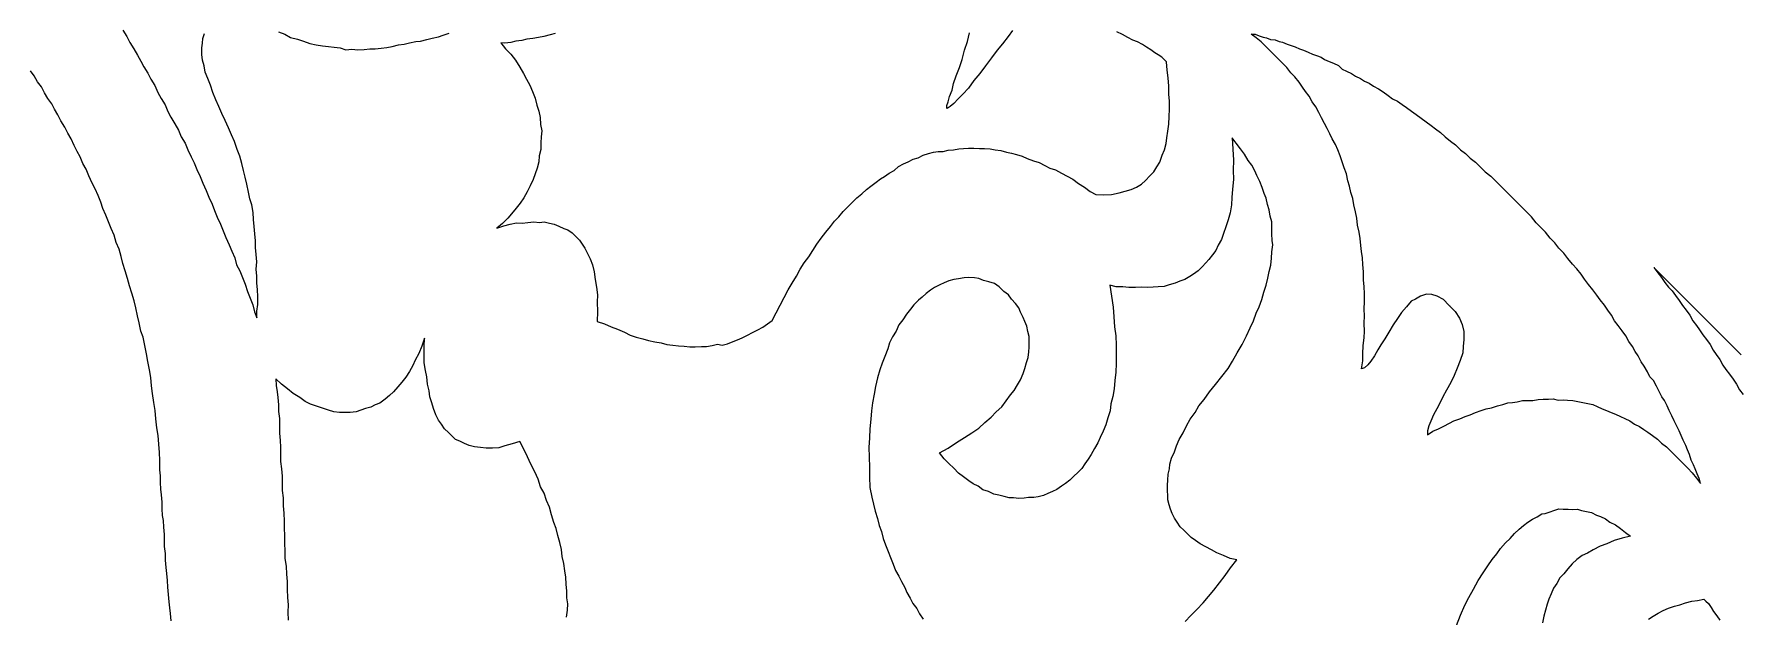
# Model space of a CAD drawing. Extents: x -550 to 550, y -550 to 550.
# Drawn here: x -267.3 to -207.9, y -395.2 to -374.9 of the extents above; entities that cross this region are included whole.
import ezdxf

# ---------------------------------------------------------------- set-up
doc = ezdxf.new("R2010")
doc.units = 0
doc.layers.add('LAYER_1', color=18, linetype='CONTINUOUS')

msp = doc.modelspace()

# ---------------------------------------------------------------- linework, layer by layer
at = {"layer": 'LAYER_1'}
for points in [[(-264.211, -374.777), (-264.08, -374.999), (-263.968, -375.202), (-263.836, -375.424), (-263.705, -375.646), (-263.593, -375.849), (-263.48, -376.053), (-263.349, -376.275), (-263.236, -376.478), (-263.105, -376.701), (-262.992, -376.95), (-262.879, -377.153), (-262.747, -377.376), (-262.653, -377.606), (-262.54, -377.81), (-262.408, -378.032), (-262.276, -378.255), (-262.182, -378.485), (-262.05, -378.708), (-261.955, -378.939), (-261.842, -379.188), (-261.729, -379.393), (-261.634, -379.623), (-261.52, -379.873), (-261.425, -380.104), (-261.311, -380.354), (-261.216, -380.586), (-261.102, -380.836), (-261.026, -381.048), (-260.931, -381.28), (-260.817, -381.53), (-260.721, -381.761), (-260.626, -381.993), (-260.511, -382.244), (-260.416, -382.475), (-260.32, -382.707), (-260.262, -382.947), (-260.147, -383.152), (-260.052, -383.384), (-259.956, -383.616), (-259.878, -383.875), (-259.782, -384.107), (-259.686, -384.34), (-259.627, -384.58), (-259.55, -384.794), (-259.553, -384.564), (-259.518, -384.326), (-259.522, -384.05), (-259.525, -383.82), (-259.546, -383.572), (-259.549, -383.342), (-259.57, -383.094), (-259.555, -382.837), (-259.576, -382.589), (-259.597, -382.341), (-259.599, -382.112), (-259.62, -381.864), (-259.641, -381.616), (-259.662, -381.368), (-259.683, -381.121), (-259.722, -380.854), (-259.799, -380.642), (-259.838, -380.421), (-259.896, -380.136), (-259.953, -379.897), (-260.011, -379.658), (-260.068, -379.419), (-260.144, -379.162), (-260.239, -378.931), (-260.333, -378.655), (-260.428, -378.424), (-260.541, -378.175), (-260.654, -377.926), (-260.767, -377.677), (-260.879, -377.428), (-260.973, -377.198), (-261.086, -376.949), (-261.161, -376.692), (-261.255, -376.462), (-261.349, -376.232), (-261.387, -376.013), (-261.443, -375.821), (-261.462, -375.62), (-261.462, -375.393), (-261.444, -375.23), (-261.425, -375.067), (-261.369, -374.896)], [(-233.25, -374.788), (-233.407, -374.994), (-233.599, -375.256), (-233.791, -375.471), (-233.983, -375.733), (-234.193, -376.023), (-234.385, -376.285), (-234.595, -376.529), (-234.787, -376.79), (-234.98, -377.006), (-235.138, -377.166), (-235.296, -377.326), (-235.419, -377.429), (-235.524, -377.505), (-235.542, -377.487), (-235.543, -377.396), (-235.492, -377.266), (-235.44, -377.09), (-235.354, -376.859), (-235.303, -376.637), (-235.217, -376.36), (-235.096, -376.073), (-235.01, -375.796), (-234.925, -375.473), (-234.821, -375.168), (-234.753, -374.873)], [(-258.802, -374.831), (-258.579, -374.918), (-258.375, -375.031), (-258.134, -375.091), (-257.93, -375.159), (-257.707, -375.245), (-257.485, -375.286), (-257.263, -375.326), (-257.059, -375.349), (-256.856, -375.371), (-256.652, -375.392), (-256.449, -375.46), (-256.246, -375.436), (-256.042, -375.458), (-255.821, -375.452), (-255.618, -375.429), (-255.433, -375.431), (-255.23, -375.407), (-255.028, -375.383), (-254.844, -375.34), (-254.623, -375.289), (-254.42, -375.265), (-254.236, -375.222), (-254.016, -375.17), (-253.85, -375.154), (-253.63, -375.102), (-253.446, -375.059), (-253.226, -375.007), (-253.061, -374.945), (-252.859, -374.875)], [(-249.165, -374.893), (-249.347, -374.938), (-249.565, -374.991), (-249.748, -375.036), (-249.948, -375.062), (-250.149, -375.089), (-250.331, -375.133), (-250.532, -375.159), (-250.715, -375.203), (-250.916, -375.229), (-251.062, -375.219), (-250.897, -375.43), (-250.713, -375.613), (-250.548, -375.824), (-250.4, -376.062), (-250.271, -376.282), (-250.161, -376.484), (-250.05, -376.685), (-249.957, -376.914), (-249.864, -377.143), (-249.808, -377.381), (-249.734, -377.591), (-249.695, -377.811), (-249.675, -378.058), (-249.637, -378.278), (-249.654, -378.488), (-249.67, -378.699), (-249.668, -378.927), (-249.721, -379.147), (-249.737, -379.358), (-249.79, -379.577), (-249.861, -379.778), (-249.932, -379.979), (-250.04, -380.19), (-250.148, -380.4), (-250.255, -380.61), (-250.381, -380.801), (-250.526, -380.975), (-250.688, -381.175), (-250.815, -381.321), (-250.996, -381.503), (-251.196, -381.666), (-250.958, -381.586), (-250.739, -381.533), (-250.52, -381.48), (-250.318, -381.5), (-250.117, -381.474), (-249.916, -381.448), (-249.715, -381.468), (-249.551, -381.45), (-249.367, -381.497), (-249.203, -381.526), (-249.037, -381.601), (-248.872, -381.675), (-248.725, -381.731), (-248.578, -381.833), (-248.449, -381.962), (-248.319, -382.092), (-248.226, -382.23), (-248.133, -382.368), (-248.04, -382.553), (-247.946, -382.737), (-247.87, -382.949), (-247.812, -383.189), (-247.771, -383.456), (-247.731, -383.724), (-247.69, -383.991), (-247.704, -384.25), (-247.699, -384.572), (-247.712, -384.923), (-247.455, -384.998), (-247.216, -385.101), (-246.996, -385.184), (-246.758, -385.287), (-246.556, -385.398), (-246.354, -385.463), (-246.117, -385.519), (-245.916, -385.584), (-245.697, -385.621), (-245.479, -385.659), (-245.278, -385.723), (-245.078, -385.742), (-244.878, -385.76), (-244.678, -385.779), (-244.478, -385.797), (-244.297, -385.797), (-244.079, -385.787), (-243.898, -385.786), (-243.7, -385.758), (-243.52, -385.711), (-243.356, -385.739), (-243.176, -385.692), (-242.979, -385.617), (-242.818, -385.551), (-242.656, -385.486), (-242.477, -385.392), (-242.299, -385.299), (-242.12, -385.205), (-241.941, -385.111), (-241.781, -384.999), (-241.621, -384.887), (-241.482, -384.618), (-241.343, -384.349), (-241.203, -384.079), (-241.064, -383.81), (-240.924, -383.587), (-240.767, -383.336), (-240.645, -383.095), (-240.505, -382.872), (-240.346, -382.667), (-240.206, -382.444), (-240.066, -382.221), (-239.908, -382.017), (-239.75, -381.812), (-239.592, -381.607), (-239.451, -381.43), (-239.292, -381.271), (-239.151, -381.094), (-238.992, -380.935), (-238.833, -380.777), (-238.675, -380.618), (-238.498, -380.477), (-238.339, -380.318), (-238.18, -380.205), (-238.003, -380.064), (-237.844, -379.951), (-237.702, -379.865), (-237.543, -379.752), (-237.366, -379.657), (-237.225, -379.526), (-237.048, -379.43), (-236.889, -379.363), (-236.712, -379.268), (-236.534, -379.218), (-236.358, -379.123), (-236.18, -379.073), (-236.003, -379.023), (-235.843, -379.002), (-235.665, -378.998), (-235.488, -378.948), (-235.311, -378.944), (-235.116, -378.912), (-234.956, -378.89), (-234.779, -378.886), (-234.602, -378.882), (-234.406, -378.896), (-234.229, -378.891), (-234.034, -378.905), (-233.856, -378.946), (-233.661, -378.96), (-233.466, -379.019), (-233.288, -379.061), (-233.111, -379.102), (-232.915, -379.161), (-232.737, -379.249), (-232.524, -379.326), (-232.329, -379.385), (-232.133, -379.49), (-231.955, -379.577), (-231.76, -379.636), (-231.546, -379.759), (-231.351, -379.864), (-231.155, -379.968), (-230.959, -380.119), (-230.745, -380.242), (-230.549, -380.393), (-230.354, -380.497), (-230.072, -380.507), (-229.809, -380.498), (-229.546, -380.443), (-229.336, -380.381), (-229.127, -380.318), (-228.935, -380.237), (-228.761, -380.139), (-228.623, -380.004), (-228.468, -379.842), (-228.33, -379.707), (-228.228, -379.537), (-228.126, -379.367), (-228.042, -379.133), (-227.958, -378.945), (-227.909, -378.722), (-227.877, -378.527), (-227.845, -378.286), (-227.814, -378.045), (-227.801, -377.786), (-227.787, -377.528), (-227.791, -377.252), (-227.812, -377.004), (-227.815, -376.728), (-227.837, -376.434), (-227.875, -376.169), (-227.896, -375.875), (-227.967, -375.804), (-228.056, -375.716), (-228.179, -375.638), (-228.302, -375.56), (-228.444, -375.464), (-228.585, -375.368), (-228.726, -375.273), (-228.902, -375.187), (-229.06, -375.12), (-229.236, -375.035), (-229.43, -374.931), (-229.624, -374.828)], [(-218.054, -384.356), (-218.064, -384.346), (-218.258, -384.152), (-218.468, -384.033), (-218.658, -383.979), (-218.848, -383.971), (-219.053, -384.038), (-219.223, -384.141), (-219.376, -384.214), (-219.543, -384.41), (-219.711, -384.606), (-219.86, -384.819), (-220.01, -385.032), (-220.159, -385.292), (-220.291, -385.523), (-220.44, -385.736), (-220.539, -385.91), (-220.655, -386.112), (-220.788, -386.296), (-220.889, -386.423), (-221.007, -386.532), (-221.11, -386.565), (-221.065, -386.291), (-221.055, -386.029), (-221.045, -385.767), (-221.018, -385.476), (-221.007, -385.261), (-221.014, -384.981), (-221.003, -384.72), (-221.009, -384.487), (-220.999, -384.225), (-221.006, -383.946), (-221.011, -383.713), (-221.035, -383.463), (-221.042, -383.184), (-221.065, -382.934), (-221.07, -382.701), (-221.11, -382.48), (-221.132, -382.277), (-221.155, -382.027), (-221.194, -381.806), (-221.251, -381.567), (-221.274, -381.318), (-221.313, -381.097), (-221.37, -380.858), (-221.409, -380.638), (-221.483, -380.428), (-221.522, -380.207), (-221.578, -380.016), (-221.634, -379.777), (-221.707, -379.568), (-221.781, -379.359), (-221.854, -379.15), (-221.927, -378.94), (-222.016, -378.76), (-222.124, -378.562), (-222.213, -378.381), (-222.303, -378.201), (-222.393, -378.021), (-222.5, -377.823), (-222.589, -377.642), (-222.697, -377.444), (-222.82, -377.275), (-222.927, -377.077), (-223.051, -376.908), (-223.158, -376.757), (-223.281, -376.587), (-223.423, -376.401), (-223.563, -376.26), (-223.705, -376.073), (-223.845, -375.933), (-224.004, -375.774), (-224.144, -375.634), (-224.285, -375.493), (-224.443, -375.335), (-224.601, -375.176), (-224.777, -375.047), (-224.952, -374.917), (-224.813, -374.92), (-224.673, -374.968), (-224.534, -375.017), (-224.412, -375.048), (-224.273, -375.097), (-224.116, -375.117), (-223.977, -375.165), (-223.855, -375.197), (-223.699, -375.263), (-223.559, -375.311), (-223.42, -375.359), (-223.263, -375.425), (-223.124, -375.474), (-222.968, -375.54), (-222.811, -375.606), (-222.672, -375.654), (-222.515, -375.72), (-222.393, -375.796), (-222.237, -375.862), (-222.08, -375.928), (-221.906, -376.011), (-221.784, -376.134), (-221.627, -376.199), (-221.454, -376.282), (-221.314, -376.376), (-221.14, -376.459), (-221.001, -376.553), (-220.845, -376.619), (-220.688, -376.73), (-220.514, -376.813), (-220.357, -376.925), (-220.183, -377.053), (-220.026, -377.165), (-219.853, -377.248), (-219.696, -377.359), (-219.539, -377.47), (-219.365, -377.599), (-219.209, -377.71), (-219.034, -377.839), (-218.86, -377.968), (-218.686, -378.097), (-218.53, -378.208), (-218.356, -378.336), (-218.198, -378.494), (-218.007, -378.64), (-217.833, -378.769), (-217.658, -378.943), (-217.484, -379.072), (-217.326, -379.229), (-217.135, -379.375), (-216.978, -379.533), (-216.803, -379.708), (-216.611, -379.854), (-216.437, -380.028), (-216.262, -380.203), (-216.087, -380.378), (-215.912, -380.553), (-215.902, -380.563)], [(-262.529, -395.339), (-262.554, -395.087), (-262.578, -394.881), (-262.602, -394.676), (-262.626, -394.424), (-262.651, -394.172), (-262.657, -393.94), (-262.681, -393.688), (-262.705, -393.483), (-262.73, -393.232), (-262.735, -392.999), (-262.759, -392.748), (-262.764, -392.516), (-262.768, -392.331), (-262.792, -392.08), (-262.797, -391.848), (-262.839, -391.67), (-262.843, -391.439), (-262.848, -391.207), (-262.872, -390.956), (-262.895, -390.752), (-262.899, -390.521), (-262.904, -390.289), (-262.926, -390.085), (-262.932, -389.761), (-262.937, -389.484), (-262.961, -389.188), (-262.985, -388.891), (-263.028, -388.622), (-263.07, -388.307), (-263.094, -388.011), (-263.136, -387.742), (-263.179, -387.428), (-263.22, -387.159), (-263.243, -386.863), (-263.285, -386.595), (-263.345, -386.308), (-263.387, -386.04), (-263.447, -385.752), (-263.507, -385.465), (-263.585, -385.251), (-263.645, -384.964), (-263.704, -384.724), (-263.764, -384.437), (-263.823, -384.196), (-263.901, -383.937), (-263.979, -383.677), (-264.057, -383.418), (-264.134, -383.159), (-264.212, -382.9), (-264.271, -382.659), (-264.348, -382.4), (-264.444, -382.168), (-264.522, -381.909), (-264.618, -381.677), (-264.713, -381.445), (-264.809, -381.213), (-264.905, -380.982), (-264.981, -380.769), (-265.077, -380.537), (-265.172, -380.305), (-265.286, -380.101), (-265.401, -379.85), (-265.496, -379.619), (-265.61, -379.414), (-265.705, -379.183), (-265.8, -378.997), (-265.914, -378.792), (-266.009, -378.561), (-266.123, -378.357), (-266.236, -378.152), (-266.369, -377.929), (-266.482, -377.725), (-266.596, -377.521), (-266.69, -377.335), (-266.823, -377.158), (-266.936, -376.953), (-267.049, -376.749), (-267.181, -376.572), (-267.295, -376.368), (-267.427, -376.19)], [(-227.248, -395.357), (-227.044, -395.152), (-226.841, -394.948), (-226.62, -394.714), (-226.435, -394.491), (-226.25, -394.268), (-226.048, -394.016), (-225.846, -393.764), (-225.663, -393.494), (-225.444, -393.213), (-225.674, -393.165), (-225.905, -393.07), (-226.136, -392.975), (-226.333, -392.869), (-226.529, -392.763), (-226.726, -392.657), (-226.888, -392.541), (-227.031, -392.442), (-227.159, -392.315), (-227.286, -392.188), (-227.413, -392.061), (-227.523, -391.905), (-227.616, -391.768), (-227.691, -391.601), (-227.749, -391.453), (-227.806, -391.305), (-227.847, -391.128), (-227.851, -390.988), (-227.857, -390.8), (-227.862, -390.613), (-227.85, -390.444), (-227.839, -390.228), (-227.791, -390.049), (-227.778, -389.88), (-227.714, -389.672), (-227.615, -389.453), (-227.551, -389.245), (-227.452, -389.027), (-227.318, -388.798), (-227.202, -388.551), (-227.068, -388.321), (-226.899, -388.082), (-226.765, -387.853), (-226.579, -387.631), (-226.393, -387.362), (-226.19, -387.112), (-225.97, -386.833), (-225.75, -386.554), (-225.599, -386.296), (-225.432, -386.009), (-225.265, -385.723), (-225.115, -385.418), (-224.982, -385.143), (-224.866, -384.896), (-224.768, -384.631), (-224.669, -384.412), (-224.571, -384.148), (-224.507, -383.893), (-224.426, -383.657), (-224.362, -383.404), (-224.315, -383.178), (-224.267, -382.953), (-224.238, -382.71), (-224.225, -382.496), (-224.196, -382.253), (-224.217, -382.096), (-224.222, -381.865), (-224.225, -381.679), (-224.23, -381.447), (-224.286, -381.255), (-224.326, -381.034), (-224.382, -380.842), (-224.421, -380.622), (-224.493, -380.458), (-224.567, -380.248), (-224.641, -380.039), (-224.749, -379.84), (-224.821, -379.677), (-224.929, -379.478), (-225.054, -379.308), (-225.18, -379.091), (-225.322, -378.903), (-225.465, -378.715), (-225.607, -378.528), (-225.583, -378.914), (-225.559, -379.302), (-225.57, -379.653), (-225.564, -379.977), (-225.593, -380.311), (-225.623, -380.6), (-225.635, -380.86), (-225.682, -381.13), (-225.747, -381.383), (-225.829, -381.618), (-225.912, -381.853), (-225.977, -382.06), (-226.095, -382.26), (-226.179, -382.449), (-226.298, -382.602), (-226.417, -382.755), (-226.519, -382.88), (-226.656, -383.015), (-226.793, -383.151), (-226.948, -383.268), (-227.086, -383.357), (-227.259, -383.456), (-227.433, -383.509), (-227.589, -383.58), (-227.798, -383.643), (-227.972, -383.696), (-228.182, -383.713), (-228.358, -383.719), (-228.568, -383.736), (-228.761, -383.724), (-228.972, -383.74), (-229.2, -383.738), (-229.412, -383.708), (-229.641, -383.706), (-229.871, -383.658), (-229.81, -384.037), (-229.749, -384.415), (-229.723, -384.758), (-229.698, -385.102), (-229.655, -385.416), (-229.648, -385.742), (-229.64, -386.067), (-229.65, -386.375), (-229.66, -386.682), (-229.688, -386.972), (-229.716, -387.262), (-229.762, -387.534), (-229.826, -387.787), (-229.855, -388.031), (-229.937, -388.267), (-230, -388.52), (-230.1, -388.738), (-230.2, -388.956), (-230.283, -389.145), (-230.402, -389.345), (-230.52, -389.544), (-230.621, -389.715), (-230.74, -389.868), (-230.841, -390.039), (-230.979, -390.174), (-231.117, -390.308), (-231.255, -390.443), (-231.411, -390.559), (-231.55, -390.647), (-231.706, -390.763), (-231.863, -390.833), (-232.021, -390.902), (-232.178, -390.971), (-232.354, -391.022), (-232.513, -391.045), (-232.691, -391.049), (-232.85, -391.071), (-233.027, -391.075), (-233.223, -391.061), (-233.366, -391.055), (-233.545, -391.012), (-233.724, -390.969), (-233.903, -390.926), (-234.084, -390.836), (-234.281, -390.775), (-234.445, -390.656), (-234.625, -390.567), (-234.771, -390.467), (-234.953, -390.33), (-235.135, -390.193), (-235.3, -390.028), (-235.465, -389.863), (-235.63, -389.698), (-235.796, -389.487), (-235.497, -389.332), (-235.199, -389.131), (-234.918, -388.958), (-234.673, -388.795), (-234.428, -388.631), (-234.219, -388.431), (-233.993, -388.249), (-233.82, -388.059), (-233.629, -387.888), (-233.474, -387.679), (-233.319, -387.471), (-233.199, -387.319), (-233.079, -387.121), (-232.977, -386.951), (-232.876, -386.734), (-232.827, -386.556), (-232.761, -386.35), (-232.712, -386.172), (-232.681, -385.976), (-232.667, -385.809), (-232.671, -385.623), (-232.675, -385.437), (-232.715, -385.262), (-232.754, -385.086), (-232.828, -384.921), (-232.885, -384.774), (-232.977, -384.591), (-233.033, -384.444), (-233.143, -384.289), (-233.288, -384.144), (-233.397, -383.989), (-233.559, -383.872), (-233.722, -383.709), (-233.884, -383.593), (-234.081, -383.533), (-234.259, -383.49), (-234.42, -383.42), (-234.581, -383.396), (-234.776, -383.381), (-234.936, -383.403), (-235.131, -383.435), (-235.291, -383.457), (-235.468, -383.507), (-235.627, -383.575), (-235.786, -383.643), (-235.962, -383.739), (-236.103, -383.825), (-236.261, -383.939), (-236.401, -384.071), (-236.524, -384.175), (-236.681, -384.335), (-236.803, -384.486), (-236.943, -384.664), (-237.064, -384.861), (-237.203, -385.039), (-237.306, -385.254), (-237.427, -385.45), (-237.53, -385.665), (-237.597, -385.87), (-237.699, -386.132), (-237.783, -386.365), (-237.868, -386.598), (-237.951, -386.878), (-238.016, -387.176), (-238.064, -387.446), (-238.128, -387.744), (-238.158, -388.033), (-238.187, -388.322), (-238.214, -388.657), (-238.225, -388.964), (-238.252, -389.3), (-238.244, -389.626), (-238.234, -389.998), (-238.226, -390.324), (-238.216, -390.697), (-238.153, -391.033), (-238.093, -391.275), (-238.032, -391.517), (-237.953, -391.777), (-237.892, -392.019), (-237.815, -392.233), (-237.754, -392.476), (-237.676, -392.69), (-237.579, -392.922), (-237.501, -393.137), (-237.405, -393.37), (-237.326, -393.584), (-237.212, -393.789), (-237.117, -393.975), (-237.003, -394.179), (-236.926, -394.347), (-236.812, -394.552), (-236.717, -394.738), (-236.586, -394.915), (-236.49, -395.101), (-236.359, -395.278)], [(-218.05, -384.36), (-218.04, -384.37), (-217.845, -384.565), (-217.702, -384.799), (-217.609, -385.028), (-217.551, -385.267), (-217.543, -385.547), (-217.571, -385.792), (-217.582, -386.008), (-217.677, -386.276), (-217.773, -386.543), (-217.886, -386.793), (-217.999, -387.043), (-218.146, -387.305), (-218.277, -387.537), (-218.39, -387.787), (-218.488, -387.961), (-218.603, -388.164), (-218.699, -388.385), (-218.763, -388.548), (-218.809, -388.729), (-218.805, -388.869), (-218.619, -388.737), (-218.432, -388.652), (-218.245, -388.567), (-218.042, -388.452), (-217.89, -388.378), (-217.685, -388.31), (-217.499, -388.224), (-217.328, -388.168), (-217.142, -388.082), (-216.938, -388.014), (-216.768, -387.957), (-216.58, -387.918), (-216.376, -387.849), (-216.189, -387.81), (-216.019, -387.753), (-215.848, -387.742), (-215.695, -387.714), (-215.507, -387.674), (-215.336, -387.664), (-215.148, -387.671), (-214.961, -387.631), (-214.79, -387.62), (-214.602, -387.627), (-214.431, -387.616), (-214.259, -387.652), (-214.089, -387.641), (-213.935, -387.659), (-213.747, -387.665), (-213.575, -387.701), (-213.403, -387.736), (-213.231, -387.772), (-213.06, -387.807), (-212.904, -387.872), (-212.731, -387.954), (-212.576, -388.019), (-212.421, -388.083), (-212.265, -388.148), (-212.092, -388.23), (-211.937, -388.295), (-211.764, -388.377), (-211.608, -388.488), (-211.435, -388.57), (-211.278, -388.681), (-211.139, -388.775), (-210.982, -388.886), (-210.808, -389.015), (-210.668, -389.156), (-210.493, -389.285), (-210.353, -389.425), (-210.195, -389.583), (-210.054, -389.724), (-209.913, -389.865), (-209.755, -390.023), (-209.597, -390.181), (-209.454, -390.369), (-209.312, -390.557), (-209.352, -390.38), (-209.426, -390.216), (-209.5, -390.051), (-209.556, -389.904), (-209.63, -389.74), (-209.687, -389.546), (-209.761, -389.382), (-209.817, -389.235), (-209.908, -389.053), (-209.982, -388.889), (-210.055, -388.724), (-210.146, -388.543), (-210.22, -388.378), (-210.311, -388.197), (-210.402, -388.015), (-210.475, -387.851), (-210.566, -387.669), (-210.655, -387.535), (-210.746, -387.353), (-210.836, -387.172), (-210.945, -386.973), (-211.067, -386.85), (-211.158, -386.668), (-211.266, -386.47), (-211.373, -386.318), (-211.481, -386.119), (-211.587, -385.967), (-211.678, -385.786), (-211.802, -385.616), (-211.91, -385.418), (-212.034, -385.248), (-212.175, -385.061), (-212.299, -384.892), (-212.407, -384.694), (-212.531, -384.524), (-212.655, -384.355), (-212.796, -384.168), (-212.92, -383.999), (-213.061, -383.812), (-213.202, -383.626), (-213.344, -383.439), (-213.467, -383.27), (-213.609, -383.083), (-213.766, -382.926), (-213.925, -382.722), (-214.066, -382.535), (-214.241, -382.361), (-214.382, -382.174), (-214.539, -382.017), (-214.698, -381.813), (-214.855, -381.655), (-215.03, -381.48), (-215.188, -381.277), (-215.363, -381.102), (-215.538, -380.927), (-215.713, -380.752), (-215.888, -380.577), (-215.898, -380.567)], [(-207.897, -386.073), (-208.504, -385.465), (-209.112, -384.858), (-209.719, -384.251), (-210.326, -383.644), (-210.933, -383.036), (-210.793, -383.222), (-210.669, -383.39), (-210.546, -383.559), (-210.423, -383.728), (-210.301, -383.85), (-210.178, -384.018), (-210.054, -384.187), (-209.931, -384.356), (-209.808, -384.525), (-209.684, -384.693), (-209.577, -384.891), (-209.453, -385.06), (-209.347, -385.212), (-209.224, -385.38), (-209.1, -385.549), (-208.977, -385.718), (-208.869, -385.917), (-208.763, -386.068), (-208.64, -386.237), (-208.532, -386.436), (-208.426, -386.587), (-208.302, -386.756), (-208.178, -386.925), (-208.055, -387.094), (-207.947, -387.293), (-207.823, -387.462)], [(-248.775, -395.206), (-248.745, -394.963), (-248.733, -394.748), (-248.757, -394.543), (-248.763, -394.309), (-248.789, -394.057), (-248.795, -393.824), (-248.838, -393.599), (-248.863, -393.347), (-248.924, -393.104), (-248.949, -392.853), (-249.01, -392.61), (-249.072, -392.367), (-249.133, -392.125), (-249.211, -391.91), (-249.291, -391.648), (-249.371, -391.387), (-249.468, -391.154), (-249.548, -390.893), (-249.681, -390.669), (-249.761, -390.408), (-249.876, -390.156), (-250.011, -389.885), (-250.126, -389.633), (-250.261, -389.363), (-250.395, -389.093), (-250.668, -389.182), (-250.924, -389.244), (-251.125, -389.316), (-251.345, -389.322), (-251.566, -389.329), (-251.769, -389.307), (-251.971, -389.286), (-252.157, -389.237), (-252.324, -389.16), (-252.491, -389.084), (-252.64, -389.026), (-252.753, -388.913), (-252.884, -388.781), (-253.016, -388.65), (-253.13, -388.491), (-253.225, -388.35), (-253.32, -388.164), (-253.398, -387.95), (-253.457, -387.755), (-253.535, -387.541), (-253.557, -387.337), (-253.617, -387.096), (-253.64, -386.846), (-253.68, -386.624), (-253.722, -386.355), (-253.726, -386.079), (-253.731, -385.802), (-253.717, -385.498), (-253.805, -385.773), (-253.912, -386.029), (-254.037, -386.267), (-254.126, -386.45), (-254.234, -386.661), (-254.36, -386.852), (-254.504, -387.025), (-254.649, -387.198), (-254.794, -387.371), (-254.94, -387.497), (-255.086, -387.624), (-255.268, -387.759), (-255.434, -387.82), (-255.58, -387.901), (-255.765, -387.943), (-255.931, -388.004), (-256.096, -388.066), (-256.3, -388.089), (-256.485, -388.085), (-256.671, -388.081), (-256.876, -388.058), (-257.062, -388.007), (-257.268, -387.938), (-257.473, -387.868), (-257.679, -387.799), (-257.867, -387.702), (-258.055, -387.559), (-258.281, -387.424), (-258.488, -387.262), (-258.696, -387.1), (-258.885, -386.911), (-258.881, -387.141), (-258.84, -387.364), (-258.818, -387.567), (-258.796, -387.817), (-258.792, -388.048), (-258.768, -388.298), (-258.764, -388.575), (-258.759, -388.806), (-258.736, -389.056), (-258.732, -389.288), (-258.727, -389.519), (-258.722, -389.797), (-258.698, -390.047), (-258.675, -390.298), (-258.67, -390.529), (-258.664, -390.807), (-258.64, -391.058), (-258.634, -391.336), (-258.61, -391.587), (-258.604, -391.866), (-258.599, -392.098), (-258.593, -392.376), (-258.586, -392.655), (-258.581, -392.887), (-258.574, -393.166), (-258.531, -393.437), (-258.524, -393.716), (-258.499, -393.968), (-258.492, -394.247), (-258.485, -394.526), (-258.46, -394.778), (-258.472, -395.039), (-258.465, -395.318)], [(-217.799, -395.503), (-217.657, -395.145), (-217.516, -394.788), (-217.371, -394.524), (-217.21, -394.232), (-217.048, -393.939), (-216.869, -393.664), (-216.706, -393.419), (-216.559, -393.203), (-216.395, -393.004), (-216.264, -392.817), (-216.1, -392.619), (-215.933, -392.467), (-215.785, -392.298), (-215.619, -392.147), (-215.469, -392.024), (-215.319, -391.902), (-215.151, -391.797), (-214.999, -391.722), (-214.832, -391.617), (-214.712, -391.6), (-214.543, -391.543), (-214.408, -391.497), (-214.239, -391.439), (-214.084, -391.457), (-213.914, -391.446), (-213.759, -391.465), (-213.588, -391.454), (-213.45, -391.502), (-213.278, -391.538), (-213.106, -391.573), (-212.932, -391.656), (-212.794, -391.704), (-212.62, -391.787), (-212.462, -391.899), (-212.271, -392), (-212.096, -392.13), (-211.92, -392.26), (-211.745, -392.39), (-212.032, -392.466), (-212.319, -392.542), (-212.57, -392.654), (-212.806, -392.735), (-213.04, -392.864), (-213.241, -392.981), (-213.425, -393.069), (-213.608, -393.204), (-213.774, -393.356), (-213.921, -393.526), (-214.069, -393.697), (-214.2, -393.837), (-214.312, -394.043), (-214.426, -394.202), (-214.504, -394.396), (-214.582, -394.59), (-214.644, -394.755), (-214.704, -394.967), (-214.764, -395.179), (-214.807, -395.409)], [(-211.118, -395.286), (-210.952, -395.179), (-210.786, -395.073), (-210.603, -394.984), (-210.419, -394.895), (-210.218, -394.824), (-210.033, -394.782), (-209.832, -394.711), (-209.614, -394.657), (-209.411, -394.633), (-209.193, -394.579), (-209.122, -394.65), (-209.033, -394.738), (-208.943, -394.874), (-208.852, -395.01), (-208.744, -395.163), (-208.636, -395.317)]]:
    msp.add_lwpolyline(points, dxfattribs=at)

doc.saveas('drawing.dxf')
